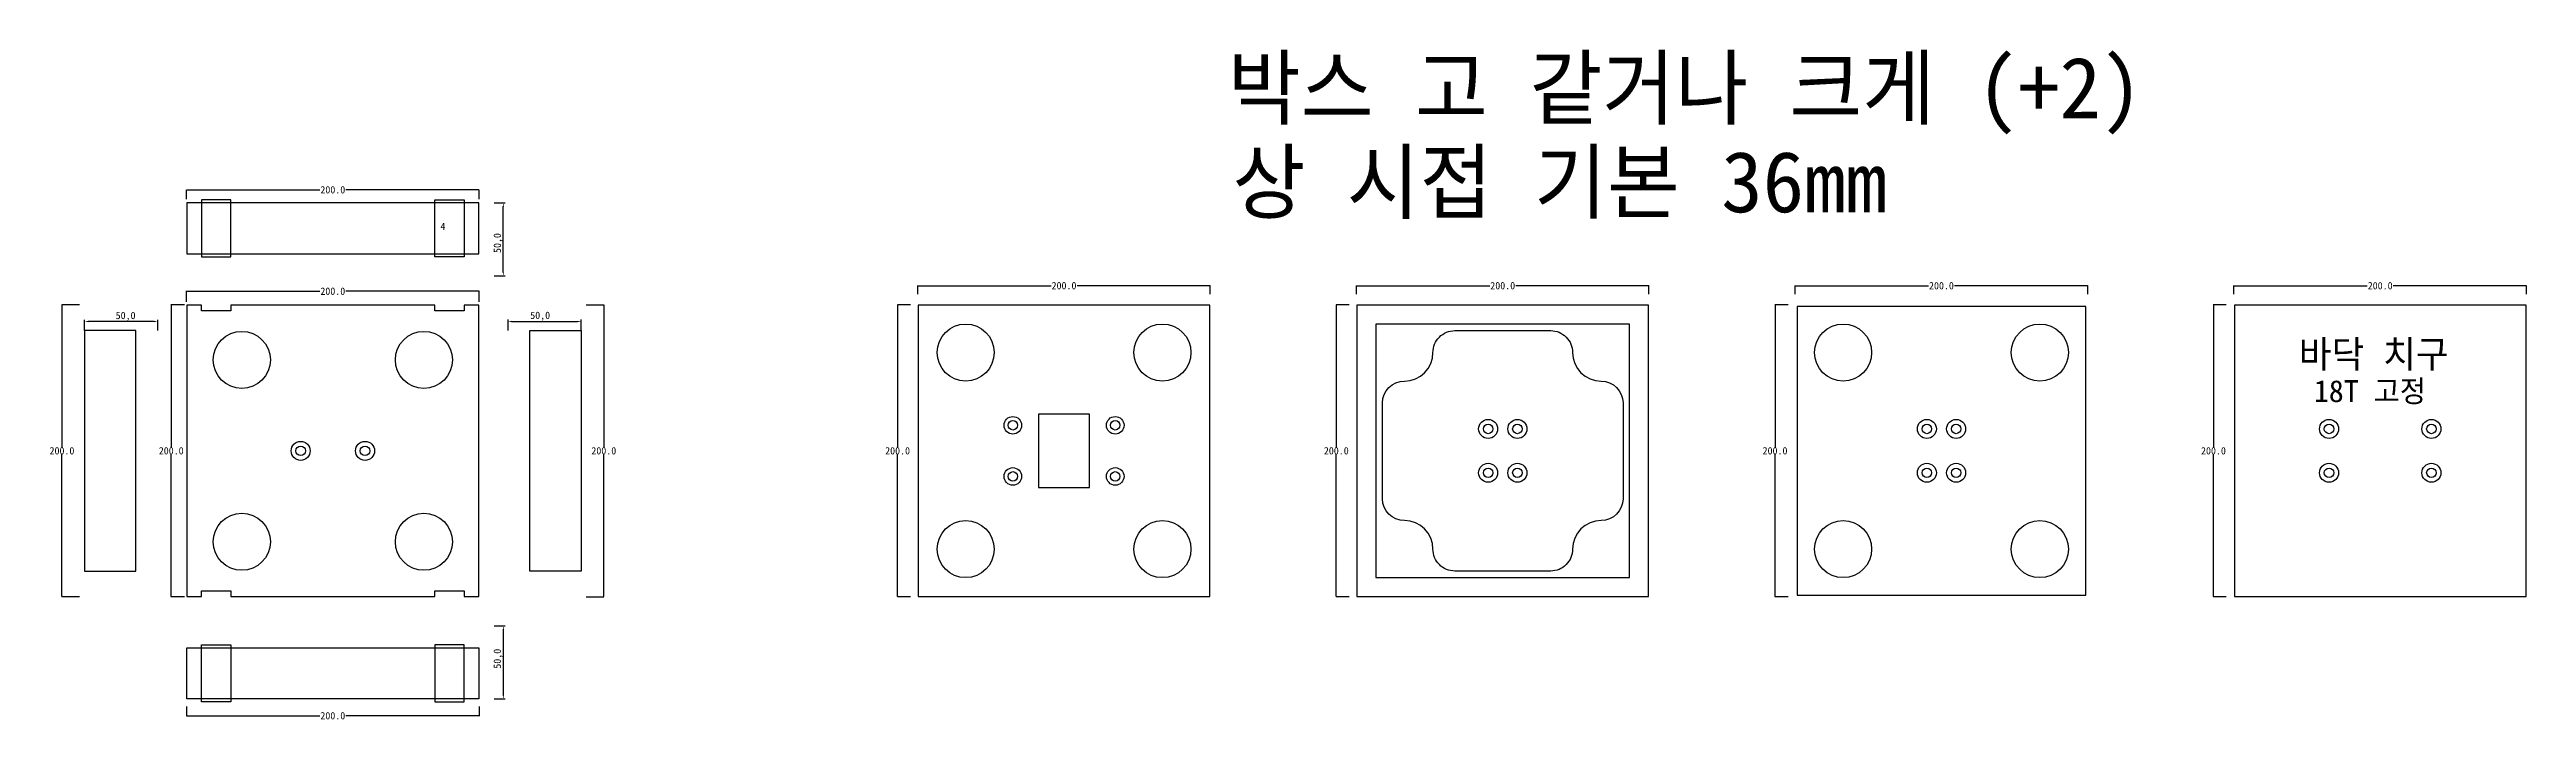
# Model space of a CAD drawing. Header units: millimetres. Extents: x 561 to 2254, y 211 to 671.
import ezdxf

# ---------------------------------------------------------------- set-up
doc = ezdxf.new("R2010")
doc.units = ezdxf.units.MM
for name, color, linetype in [('TEXT', 7, 'Continuous'), ('볼트 구멍', 7, 'Continuous'), ('치구', 7, 'Continuous'), ('치수', 7, 'Continuous')]:
    doc.layers.add(name, color=color, linetype=linetype)
doc.dimstyles.new('ISO-25', dxfattribs={"dimtxt": 2.5, "dimasz": 2.5, "dimexe": 1.25, "dimexo": 0.625, "dimtad": 1, "dimtxsty": 'Standard', "dimcen": 2.5, "dimadec": 0, "dimazin": 0, "dimtfac": 1, "dimtmove": 0, "dimatfit": 3, "dimfxl": 0, "dimarcsym": 0})
doc.dimstyles.get("Standard").update_dxf_attribs({"dimtxt": 7, "dimasz": 0.18, "dimexe": 0.18, "dimexo": 0.0625, "dimgap": 0.09, "dimtad": 0, "dimtih": 1, "dimtoh": 1, "dimdec": 1, "dimzin": 0, "dimdsep": 46, "dimtxsty": 'Standard', "dimcen": 0.09, "dimadec": 0, "dimazin": 0, "dimtfac": 1, "dimtdec": 1, "dimtofl": 0, "dimtmove": 0, "dimatfit": 3, "dimfxl": 0, "dimtolj": 1, "dimtzin": 0, "dimarcsym": 0})

# ---------------------------------------------------------------- blocks, each defined once
blk = doc.blocks.new('*D20')
at = {"layer": 'Defpoints', "color": 0}
for p in [(1449.5, 495.9), (1440.6, 295.9), (1449.5, 295.9)]:
    blk.add_point(p, dxfattribs=at)
at = {"layer": '치수', "color": 0, "lineweight": -2}
for p, q in [((1449.5, 495.9), (1440.5, 495.9)), ((1440.6, 495.7), (1440.6, 398.5)), ((1440.6, 296.1), (1440.6, 393.3)), ((1449.5, 295.9), (1440.5, 295.9))]:
    blk.add_line(p, q, dxfattribs=at)
at = {"layer": '치수', "color": 0}
for points in [[(1440.6, 495.7), (1440.7, 495.7), (1440.6, 495.9)], [(1440.6, 296.1), (1440.7, 296.1), (1440.6, 295.9)]]:
    blk.add_solid(points, dxfattribs=at)
at = {"layer": '치수', "color": 0, "insert": (1440.6, 395.9), "char_height": 5, "attachment_point": 5}
blk.add_mtext('\\A1;200.0', dxfattribs=at)
blk = doc.blocks.new('*D21')
at = {"layer": 'Defpoints', "color": 0}
for p in [(1749.5, 495.9), (1740.6, 295.9), (1749.5, 295.9)]:
    blk.add_point(p, dxfattribs=at)
at = {"layer": '치수', "color": 0, "lineweight": -2}
for p, q in [((1749.5, 495.9), (1740.5, 495.9)), ((1740.6, 495.7), (1740.6, 398.5)), ((1740.6, 296.1), (1740.6, 393.3)), ((1749.5, 295.9), (1740.5, 295.9))]:
    blk.add_line(p, q, dxfattribs=at)
at = {"layer": '치수', "color": 0}
for points in [[(1740.6, 495.7), (1740.7, 495.7), (1740.6, 495.9)], [(1740.6, 296.1), (1740.7, 296.1), (1740.6, 295.9)]]:
    blk.add_solid(points, dxfattribs=at)
at = {"layer": '치수', "color": 0, "insert": (1740.6, 395.9), "char_height": 5, "attachment_point": 5}
blk.add_mtext('\\A1;200.0', dxfattribs=at)
blk = doc.blocks.new('*D22')
at = {"layer": 'Defpoints', "color": 0}
for p in [(2049.3, 495.9), (2040.4, 295.9), (2049.3, 295.9)]:
    blk.add_point(p, dxfattribs=at)
at = {"layer": '치수', "color": 0, "lineweight": -2}
for p, q in [((2049.2, 495.9), (2040.2, 495.9)), ((2040.4, 495.7), (2040.4, 398.5)), ((2040.4, 296.1), (2040.4, 393.3)), ((2049.2, 295.9), (2040.2, 295.9))]:
    blk.add_line(p, q, dxfattribs=at)
at = {"layer": '치수', "color": 0}
for points in [[(2040.4, 495.7), (2040.4, 495.7), (2040.4, 495.9)], [(2040.4, 296.1), (2040.4, 296.1), (2040.4, 295.9)]]:
    blk.add_solid(points, dxfattribs=at)
at = {"layer": '치수', "color": 0, "insert": (2040.4, 395.9), "char_height": 5, "attachment_point": 5}
blk.add_mtext('\\A1;200.0', dxfattribs=at)
blk = doc.blocks.new('*D23')
at = {"layer": 'Defpoints', "color": 0}
for p in [(581.3, 495.9), (569.2, 295.9), (581.3, 295.9)]:
    blk.add_point(p, dxfattribs=at)
at = {"layer": '치수', "color": 0, "lineweight": -2}
for p, q in [((581.2, 495.9), (569, 495.9)), ((569.2, 495.7), (569.2, 398.5)), ((569.2, 296.1), (569.2, 393.3)), ((581.2, 295.9), (569, 295.9))]:
    blk.add_line(p, q, dxfattribs=at)
at = {"layer": '치수', "color": 0}
for points in [[(569.2, 495.7), (569.2, 495.7), (569.2, 495.9)], [(569.2, 296.1), (569.2, 296.1), (569.2, 295.9)]]:
    blk.add_solid(points, dxfattribs=at)
at = {"layer": '치수', "color": 0, "insert": (569.2, 395.9), "char_height": 5, "attachment_point": 5}
blk.add_mtext('\\A1;200.0', dxfattribs=at)
blk = doc.blocks.new('*D24')
at = {"layer": 'Defpoints', "color": 0}
for p in [(653, 495.9), (643.9, 295.9), (653, 295.9)]:
    blk.add_point(p, dxfattribs=at)
at = {"layer": '치수', "color": 0, "lineweight": -2}
for p, q in [((652.9, 495.9), (643.7, 495.9)), ((643.9, 495.7), (643.9, 398.5)), ((643.9, 296.1), (643.9, 393.3)), ((652.9, 295.9), (643.7, 295.9))]:
    blk.add_line(p, q, dxfattribs=at)
at = {"layer": '치수', "color": 0}
for points in [[(643.9, 495.7), (643.9, 495.7), (643.9, 495.9)], [(643.9, 296.1), (643.9, 296.1), (643.9, 295.9)]]:
    blk.add_solid(points, dxfattribs=at)
at = {"layer": '치수', "color": 0, "insert": (643.9, 395.9), "char_height": 5, "attachment_point": 5}
blk.add_mtext('\\A1;200.0', dxfattribs=at)
blk = doc.blocks.new('*D25')
at = {"layer": 'Defpoints', "color": 0}
for p in [(927.6, 495.9), (927.6, 295.9), (939.7, 295.9)]:
    blk.add_point(p, dxfattribs=at)
at = {"layer": '치수', "color": 0, "lineweight": -2}
for p, q in [((927.6, 495.9), (939.8, 495.9)), ((939.7, 495.7), (939.7, 398.5)), ((939.7, 296.1), (939.7, 393.3)), ((927.6, 295.9), (939.8, 295.9))]:
    blk.add_line(p, q, dxfattribs=at)
at = {"layer": '치수', "color": 0}
for points in [[(939.6, 495.7), (939.7, 495.7), (939.7, 495.9)], [(939.6, 296.1), (939.7, 296.1), (939.7, 295.9)]]:
    blk.add_solid(points, dxfattribs=at)
at = {"layer": '치수', "color": 0, "insert": (939.7, 395.9), "char_height": 5, "attachment_point": 5}
blk.add_mtext('\\A1;200.0', dxfattribs=at)
blk = doc.blocks.new('*D26')
at = {"layer": 'Defpoints', "color": 0}
for p in [(1149.5, 495.9), (1140.6, 295.9), (1149.5, 295.9)]:
    blk.add_point(p, dxfattribs=at)
at = {"layer": '치수', "color": 0, "lineweight": -2}
for p, q in [((1149.5, 495.9), (1140.5, 495.9)), ((1140.6, 495.7), (1140.6, 398.5)), ((1140.6, 296.1), (1140.6, 393.3)), ((1149.5, 295.9), (1140.5, 295.9))]:
    blk.add_line(p, q, dxfattribs=at)
at = {"layer": '치수', "color": 0}
for points in [[(1140.6, 495.7), (1140.7, 495.7), (1140.6, 495.9)], [(1140.6, 296.1), (1140.7, 296.1), (1140.6, 295.9)]]:
    blk.add_solid(points, dxfattribs=at)
at = {"layer": '치수', "color": 0, "insert": (1140.6, 395.9), "char_height": 5, "attachment_point": 5}
blk.add_mtext('\\A1;200.0', dxfattribs=at)
blk = doc.blocks.new('*D27')
at = {"layer": 'Defpoints', "color": 0}
for p in [(864.1, 276.1), (864.1, 226.1), (871, 226.1)]:
    blk.add_point(p, dxfattribs=at)
at = {"layer": '치수', "color": 0, "lineweight": -2}
for p, q in [((864.7, 276.1), (872.3, 276.1)), ((871, 273.6), (871, 228.6)), ((864.7, 226.1), (872.3, 226.1))]:
    blk.add_line(p, q, dxfattribs=at)
at = {"layer": '치수', "color": 0}
for points in [[(870.6, 273.6), (871.4, 273.6), (871, 276.1)], [(870.6, 228.6), (871.4, 228.6), (871, 226.1)]]:
    blk.add_solid(points, dxfattribs=at)
at = {"layer": '치수', "color": 0, "insert": (867.5, 253.6), "char_height": 5, "attachment_point": 5, "rotation": 90}
blk.add_mtext('50,0', dxfattribs=at)
blk = doc.blocks.new('*D28')
at = {"layer": 'Defpoints', "color": 0}
for p in [(654.4, 221), (854.4, 221), (854.4, 214.6)]:
    blk.add_point(p, dxfattribs=at)
at = {"layer": '치수', "color": 0, "lineweight": -2}
for p, q in [((654.4, 221), (654.4, 214.4)), ((854.4, 221), (854.4, 214.4)), ((654.6, 214.6), (745.6, 214.6)), ((854.3, 214.6), (763.3, 214.6))]:
    blk.add_line(p, q, dxfattribs=at)
at = {"layer": '치수', "color": 0}
for points in [[(654.6, 214.7), (654.6, 214.6), (654.4, 214.6)], [(854.3, 214.7), (854.3, 214.6), (854.4, 214.6)]]:
    blk.add_solid(points, dxfattribs=at)
at = {"layer": '치수', "color": 0, "insert": (754.4, 214.6), "char_height": 5, "attachment_point": 5}
blk.add_mtext('\\A1;200.0', dxfattribs=at)
blk = doc.blocks.new('*D29')
at = {"layer": 'Defpoints', "color": 0}
for p in [(1354.4, 508.9), (1154.4, 503), (1354.4, 503)]:
    blk.add_point(p, dxfattribs=at)
at = {"layer": '치수', "color": 0, "lineweight": -2}
for p, q in [((1154.4, 503.1), (1154.4, 509.1)), ((1154.6, 508.9), (1245.6, 508.9)), ((1354.3, 508.9), (1263.3, 508.9)), ((1354.4, 503.1), (1354.4, 509.1))]:
    blk.add_line(p, q, dxfattribs=at)
at = {"layer": '치수', "color": 0}
for points in [[(1154.6, 508.9), (1154.6, 508.8), (1154.4, 508.9)], [(1354.3, 508.9), (1354.3, 508.8), (1354.4, 508.9)]]:
    blk.add_solid(points, dxfattribs=at)
at = {"layer": '치수', "color": 0, "insert": (1254.4, 508.9), "char_height": 5, "attachment_point": 5}
blk.add_mtext('\\A1;200.0', dxfattribs=at)
blk = doc.blocks.new('*D30')
at = {"layer": 'Defpoints', "color": 0}
for p in [(654.4, 497.7), (854.4, 505.1), (854.4, 497.7)]:
    blk.add_point(p, dxfattribs=at)
at = {"layer": '치수', "color": 0, "lineweight": -2}
for p, q in [((654.4, 497.8), (654.4, 505.3)), ((654.6, 505.1), (745.6, 505.1)), ((854.3, 505.1), (763.3, 505.1)), ((854.4, 497.8), (854.4, 505.3))]:
    blk.add_line(p, q, dxfattribs=at)
at = {"layer": '치수', "color": 0}
for points in [[(654.6, 505.1), (654.6, 505.1), (654.4, 505.1)], [(854.3, 505.1), (854.3, 505.1), (854.4, 505.1)]]:
    blk.add_solid(points, dxfattribs=at)
at = {"layer": '치수', "color": 0, "insert": (754.4, 505.1), "char_height": 5, "attachment_point": 5}
blk.add_mtext('\\A1;200.0', dxfattribs=at)
blk = doc.blocks.new('*D31')
at = {"layer": 'Defpoints', "color": 0}
for p in [(654.4, 568.1), (854.4, 574.5), (854.4, 568.1)]:
    blk.add_point(p, dxfattribs=at)
at = {"layer": '치수', "color": 0, "lineweight": -2}
for p, q in [((654.4, 568.1), (654.4, 574.6)), ((654.6, 574.5), (745.6, 574.5)), ((854.3, 574.5), (763.3, 574.5)), ((854.4, 568.1), (854.4, 574.6))]:
    blk.add_line(p, q, dxfattribs=at)
at = {"layer": '치수', "color": 0}
for points in [[(654.6, 574.5), (654.6, 574.4), (654.4, 574.5)], [(854.3, 574.5), (854.3, 574.4), (854.4, 574.5)]]:
    blk.add_solid(points, dxfattribs=at)
at = {"layer": '치수', "color": 0, "insert": (754.4, 574.5), "char_height": 5, "attachment_point": 5}
blk.add_mtext('\\A1;200.0', dxfattribs=at)
blk = doc.blocks.new('*D32')
at = {"layer": 'Defpoints', "color": 0}
for p in [(584.7, 484.4), (584.7, 477.7), (634.7, 477.6)]:
    blk.add_point(p, dxfattribs=at)
at = {"layer": '치수', "color": 0, "lineweight": -2}
for p, q in [((584.7, 478.3), (584.7, 485.6)), ((632.2, 484.4), (587.2, 484.4)), ((634.7, 478.2), (634.7, 485.6))]:
    blk.add_line(p, q, dxfattribs=at)
at = {"layer": '치수', "color": 0}
for points in [[(587.2, 484.8), (587.2, 483.9), (584.7, 484.4)], [(632.2, 484.8), (632.2, 483.9), (634.7, 484.4)]]:
    blk.add_solid(points, dxfattribs=at)
at = {"layer": '치수', "color": 0, "insert": (612.7, 487.9), "char_height": 5, "attachment_point": 5}
blk.add_mtext('50,0', dxfattribs=at)
blk = doc.blocks.new('*D33')
at = {"layer": 'Defpoints', "color": 0}
for p in [(864.1, 565.6), (871, 565.6), (864.1, 515.6)]:
    blk.add_point(p, dxfattribs=at)
at = {"layer": '치수', "color": 0, "lineweight": -2}
for p, q in [((864.7, 565.6), (872.3, 565.6)), ((871, 518.1), (871, 563.1)), ((864.7, 515.6), (872.3, 515.6))]:
    blk.add_line(p, q, dxfattribs=at)
at = {"layer": '치수', "color": 0}
for points in [[(870.6, 563.1), (871.4, 563.1), (871, 565.6)], [(870.6, 518.1), (871.4, 518.1), (871, 515.6)]]:
    blk.add_solid(points, dxfattribs=at)
at = {"layer": '치수', "color": 0, "insert": (867.5, 538.1), "char_height": 5, "attachment_point": 5, "rotation": 90}
blk.add_mtext('50,0', dxfattribs=at)
blk = doc.blocks.new('*D34')
at = {"layer": 'Defpoints', "color": 0}
for p in [(874.2, 477.7), (924.2, 484.5), (924.2, 477.7)]:
    blk.add_point(p, dxfattribs=at)
at = {"layer": '치수', "color": 0, "lineweight": -2}
for p, q in [((874.2, 478.3), (874.2, 485.7)), ((876.7, 484.5), (921.7, 484.5)), ((924.2, 478.3), (924.2, 485.7))]:
    blk.add_line(p, q, dxfattribs=at)
at = {"layer": '치수', "color": 0}
for points in [[(876.7, 484.9), (876.7, 484), (874.2, 484.5)], [(921.7, 484.9), (921.7, 484), (924.2, 484.5)]]:
    blk.add_solid(points, dxfattribs=at)
at = {"layer": '치수', "color": 0, "insert": (896.2, 488), "char_height": 5, "attachment_point": 5}
blk.add_mtext('50,0', dxfattribs=at)
blk = doc.blocks.new('*D35')
at = {"layer": 'Defpoints', "color": 0}
for p in [(2254.4, 508.9), (2054.4, 503), (2254.4, 503)]:
    blk.add_point(p, dxfattribs=at)
at = {"layer": '치수', "color": 0, "lineweight": -2}
for p, q in [((2054.4, 503.1), (2054.4, 509.1)), ((2054.6, 508.9), (2145.6, 508.9)), ((2254.3, 508.9), (2163.3, 508.9)), ((2254.4, 503.1), (2254.4, 509.1))]:
    blk.add_line(p, q, dxfattribs=at)
at = {"layer": '치수', "color": 0}
for points in [[(2054.6, 508.9), (2054.6, 508.8), (2054.4, 508.9)], [(2254.3, 508.9), (2254.3, 508.8), (2254.4, 508.9)]]:
    blk.add_solid(points, dxfattribs=at)
at = {"layer": '치수', "color": 0, "insert": (2154.4, 508.9), "char_height": 5, "attachment_point": 5}
blk.add_mtext('\\A1;200.0', dxfattribs=at)
blk = doc.blocks.new('*D36')
at = {"layer": 'Defpoints', "color": 0}
for p in [(1654.4, 508.9), (1454.4, 503), (1654.4, 503)]:
    blk.add_point(p, dxfattribs=at)
at = {"layer": '치수', "color": 0, "lineweight": -2}
for p, q in [((1454.4, 503.1), (1454.4, 509.1)), ((1454.6, 508.9), (1545.6, 508.9)), ((1654.3, 508.9), (1563.3, 508.9)), ((1654.4, 503.1), (1654.4, 509.1))]:
    blk.add_line(p, q, dxfattribs=at)
at = {"layer": '치수', "color": 0}
for points in [[(1454.6, 508.9), (1454.6, 508.8), (1454.4, 508.9)], [(1654.3, 508.9), (1654.3, 508.8), (1654.4, 508.9)]]:
    blk.add_solid(points, dxfattribs=at)
at = {"layer": '치수', "color": 0, "insert": (1554.4, 508.9), "char_height": 5, "attachment_point": 5}
blk.add_mtext('\\A1;200.0', dxfattribs=at)
blk = doc.blocks.new('*D37')
at = {"layer": 'Defpoints', "color": 0}
for p in [(1954.4, 508.9), (1754.4, 503), (1954.4, 503)]:
    blk.add_point(p, dxfattribs=at)
at = {"layer": '치수', "color": 0, "lineweight": -2}
for p, q in [((1754.4, 503.1), (1754.4, 509.1)), ((1754.6, 508.9), (1845.6, 508.9)), ((1954.3, 508.9), (1863.3, 508.9)), ((1954.4, 503.1), (1954.4, 509.1))]:
    blk.add_line(p, q, dxfattribs=at)
at = {"layer": '치수', "color": 0}
for points in [[(1754.6, 508.9), (1754.6, 508.8), (1754.4, 508.9)], [(1954.3, 508.9), (1954.3, 508.8), (1954.4, 508.9)]]:
    blk.add_solid(points, dxfattribs=at)
at = {"layer": '치수', "color": 0, "insert": (1854.4, 508.9), "char_height": 5, "attachment_point": 5}
blk.add_mtext('\\A1;200.0', dxfattribs=at)

msp = doc.modelspace()

# ---------------------------------------------------------------- linework, layer by layer
at = {"layer": '볼트 구멍', "color": 3}
msp.add_lwpolyline([(1236.93, 370.89), (1271.93, 370.89), (1271.93, 420.89), (1236.93, 420.89)], close=True, dxfattribs=at)
at = {"layer": '볼트 구멍', "color": 6}
for centre, radius in [((1219.43, 413.39), 6), ((1289.43, 413.39), 6), ((1544.43, 410.89), 6.5), ((1564.43, 410.89), 6.5), ((1844.43, 410.89), 6.5), ((1864.43, 410.89), 6.5), ((2119.43, 410.89), 6.5), ((2189.43, 410.89), 6.5), ((1219.43, 378.39), 6), ((1289.43, 378.39), 6), ((1544.43, 380.89), 6.5), ((1564.43, 380.89), 6.5), ((1844.43, 380.89), 6.5), ((1864.43, 380.89), 6.5), ((2119.43, 380.89), 6.5), ((2189.43, 380.89), 6.5)]:
    msp.add_circle(centre, radius, dxfattribs=at)
at = {"layer": '볼트 구멍', "color": 3}
for centre in [(1219.43, 413.39), (1289.43, 413.39), (1544.43, 410.89), (1564.43, 410.89), (1844.43, 410.89), (1864.43, 410.89), (2119.43, 410.89), (2189.43, 410.89), (732.43, 395.89), (776.43, 395.89), (1219.43, 378.39), (1289.43, 378.39), (1544.43, 380.89), (1564.43, 380.89), (1844.43, 380.89), (1864.43, 380.89), (2119.43, 380.89), (2189.43, 380.89)]:
    msp.add_circle(centre, 3.25, dxfattribs=at)
at = {"layer": '볼트 구멍', "color": 2}
for centre in [(732.43, 395.89), (776.43, 395.89)]:
    msp.add_circle(centre, 6.5, dxfattribs=at)
at = {"layer": '치구'}
for points in [[(654.68, 530.64), (854.18, 530.64), (854.18, 565.64), (654.68, 565.64)], [(654.68, 296.14), (664.68, 296.14), (664.68, 300.14), (684.68, 300.14), (684.68, 296.14), (824.18, 296.14), (824.18, 300.14), (844.18, 300.14), (844.18, 296.14), (854.18, 296.14), (854.18, 495.64), (844.18, 495.64), (844.18, 491.64), (824.18, 491.64), (824.18, 495.64), (684.68, 495.64), (684.68, 491.64), (664.68, 491.64), (664.68, 495.64), (654.68, 495.64)], [(1154.68, 495.64), (1154.68, 296.14), (1354.18, 296.14), (1354.18, 495.64)], [(1454.68, 495.64), (1454.68, 296.14), (1654.18, 296.14), (1654.18, 495.64)], [(1755.68, 494.64), (1755.68, 297.14), (1953.18, 297.14), (1953.18, 494.64)], [(2054.68, 495.64), (2054.68, 296.14), (2254.18, 296.14), (2254.18, 495.64)], [(619.68, 478.24), (584.68, 478.24), (584.68, 313.54), (619.68, 313.54)], [(889.18, 478.24), (924.18, 478.24), (924.18, 313.54), (889.18, 313.54)], [(1467.68, 482.64), (1467.68, 309.14), (1641.18, 309.14), (1641.18, 482.64)], [(654.68, 261.14), (854.18, 261.14), (854.18, 226.14), (654.68, 226.14)]]:
    msp.add_lwpolyline(points, close=True, dxfattribs=at)
at = {"layer": '치구', "color": 1}
for points in [[(664.68, 528.64), (684.68, 528.64), (684.68, 567.63), (664.68, 567.63)], [(844.18, 528.64), (824.18, 528.64), (824.18, 567.63), (844.18, 567.63)], [(664.68, 263.14), (684.68, 263.14), (684.68, 224.14), (664.68, 224.14)], [(844.18, 263.14), (824.18, 263.14), (824.18, 224.14), (844.18, 224.14)]]:
    msp.add_lwpolyline(points, close=True, dxfattribs=at)
at = {"layer": '치구'}
msp.add_lwpolyline([(1521.68, 478.14), (1587.18, 478.14, -0.4142136), (1602.18, 463.14, 0.4142135), (1621.68, 443.64, -0.4142134), (1636.68, 428.64), (1636.68, 363.14, -0.4142134), (1621.68, 348.14, 0.4142135), (1602.18, 328.64, -0.4142136), (1587.18, 313.64), (1521.68, 313.64, -0.4142136), (1506.68, 328.64, 0.4142135), (1487.18, 348.14, -0.4142134), (1472.18, 363.14), (1472.18, 428.64, -0.4142134), (1487.18, 443.64, 0.4142135), (1506.68, 463.14, -0.4142136)], format="xyb", close=True, dxfattribs=at)
for centre in [(692.18, 458.14), (816.68, 458.14), (1187.18, 463.14), (1321.68, 463.14), (1787.18, 463.14), (1921.68, 463.14), (692.18, 333.64), (816.68, 333.64), (1187.18, 328.64), (1321.68, 328.64), (1787.18, 328.64), (1921.68, 328.64)]:
    msp.add_circle(centre, 19.5, dxfattribs=at)

# ---------------------------------------------------------------- texts
at = {"layer": 'TEXT', "color": 1}
for s, height, p in [('박스 고 같거나 크게 (+2)', 41.6667, (1366.45, 623.55)), ('상 시접 기본 36mm', 41.6667, (1369.6, 559.15)), ('4', 5, (828, 546.94))]:
    msp.add_text(s, height=height, dxfattribs=at).set_placement(p)
at = {"layer": 'TEXT', "color": 6, "linetype": 'Continuous'}
msp.add_text('바닥 치구', height=18.75, dxfattribs=at).set_placement((2098.74, 452.76))
at = {"layer": 'TEXT', "color": 6}
msp.add_text('18T 고정', height=15, dxfattribs=at).set_placement((2109.09, 429.26))

# ---------------------------------------------------------------- dimensions: what is measured, and where the dimension line sits
at = {"layer": '치수', "color": 4}
for base, p1, p2, dimstyle, override, picture, middle in [((854.43, 574.46), (654.43, 568.06), (854.43, 568.06), 'Standard', {"dimtxt": 5}, '*D31', (754.43, 574.46)), ((924.18, 484.46), (874.18, 477.69), (924.18, 477.69), 'ISO-25', {"dimtxt": 5, "dimdec": 1, "dimzin": 0, "dimtdec": 1}, '*D34', (896.18, 484.46)), ((854.43, 214.63), (654.43, 221.02), (854.43, 221.02), 'Standard', {"dimtxt": 5}, '*D28', (754.43, 214.63))]:
    dim = msp.add_linear_dim(base=base, p1=p1, p2=p2, dimstyle=dimstyle, override=override, dxfattribs=at)
    dim.commit()
    dim.dimension.update_dxf_attribs({"geometry": picture, "text_midpoint": middle, "dimtype": 160})
for base, p1, p2, angle, picture, middle in [((871.01, 565.64), (864.11, 515.64), (864.11, 565.64), 90, '*D33', (871.01, 538.14)), ((584.68, 484.36), (634.68, 477.59), (584.68, 477.69), 180, '*D32', (612.68, 484.36)), ((871.01, 226.14), (864.11, 276.14), (864.11, 226.14), 270, '*D27', (871.01, 253.64))]:
    dim = msp.add_linear_dim(base=base, p1=p1, p2=p2, angle=angle, dimstyle='ISO-25', override={"dimtxt": 5, "dimdec": 1, "dimzin": 0, "dimtdec": 1}, dxfattribs=at)
    dim.commit()
    dim.dimension.update_dxf_attribs({"geometry": picture, "text_midpoint": middle, "dimtype": 160})
for base, p1, p2, picture, middle in [((854.43, 505.11), (654.43, 497.71), (854.43, 497.71), '*D30', (754.43, 505.11)), ((1354.43, 508.88), (1154.43, 502.99), (1354.43, 502.99), '*D29', (1254.43, 508.88)), ((1654.43, 508.88), (1454.43, 502.99), (1654.43, 502.99), '*D36', (1554.43, 508.88)), ((1954.43, 508.88), (1754.43, 502.99), (1954.43, 502.99), '*D37', (1854.43, 508.88)), ((2254.43, 508.88), (2054.43, 502.99), (2254.43, 502.99), '*D35', (2154.43, 508.88))]:
    dim = msp.add_linear_dim(base=base, p1=p1, p2=p2, dimstyle='Standard', override={"dimtxt": 5}, dxfattribs=at)
    dim.commit()
    dim.dimension.update_dxf_attribs({"geometry": picture, "text_midpoint": middle})
for base, p1, p2, picture, middle in [((569.22, 295.89), (581.29, 495.89), (581.29, 295.89), '*D23', (569.22, 395.89)), ((643.9, 295.89), (652.97, 495.89), (652.97, 295.89), '*D24', (643.9, 395.89)), ((939.65, 295.89), (927.58, 495.89), (927.58, 295.89), '*D25', (939.65, 395.89)), ((1140.64, 295.89), (1149.54, 495.89), (1149.54, 295.89), '*D26', (1140.64, 395.89)), ((1440.64, 295.89), (1449.54, 495.89), (1449.54, 295.89), '*D20', (1440.64, 395.89)), ((1740.64, 295.89), (1749.54, 495.89), (1749.54, 295.89), '*D21', (1740.64, 395.89)), ((2040.39, 295.89), (2049.29, 495.89), (2049.29, 295.89), '*D22', (2040.39, 395.89))]:
    dim = msp.add_linear_dim(base=base, p1=p1, p2=p2, angle=90, dimstyle='Standard', override={"dimtxt": 5}, dxfattribs=at)
    dim.commit()
    dim.dimension.update_dxf_attribs({"geometry": picture, "text_midpoint": middle})

doc.saveas('drawing.dxf')
